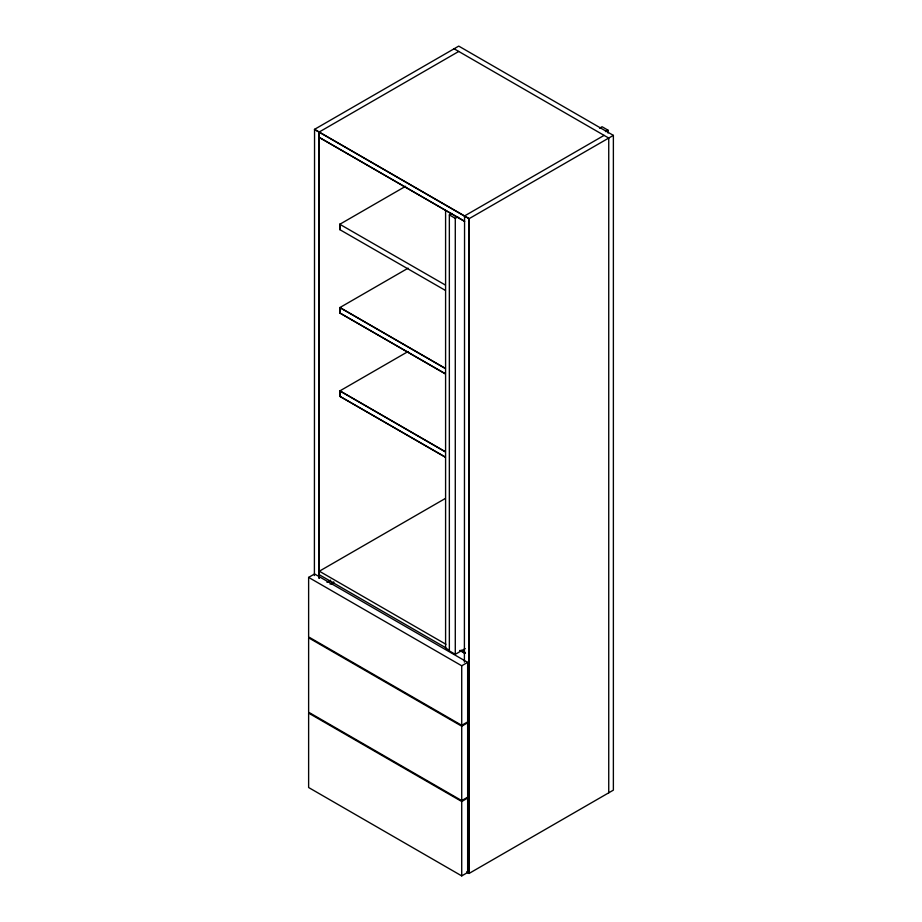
<?xml version="1.0" encoding="UTF-8"?>
<svg xmlns="http://www.w3.org/2000/svg" width="922" height="922" viewBox="0 0 922 922"><rect width="100%" height="100%" fill="white"/><g stroke="black" fill="none" stroke-linecap="round" stroke-linejoin="round"><path stroke-width="1.38" d="M458.73 51.459L319.035 132.111L319.035 578.198M445.43 290.43L339.815 229.636L339.815 224.276L405.622 186.29M339.815 229.636L339.964 224.196M465.207 648.592L455.284 654.332L449.348 650.909L449.348 214.907L451.838 213.466M599.577 128.17L602.066 126.74L607.99 130.163L607.99 133.033M449.348 214.907L455.284 218.33L457.761 216.889M605.5 131.592L607.99 130.163M464.4 216.036L604.094 135.384M613.372 135.384L458.73 46.1L314.402 129.426L469.044 218.71L613.372 135.384L613.372 790.131L469.044 873.457L466.716 872.12M445.268 373.848L339.815 312.973L339.815 307.614L408.1 268.187M339.815 312.973L445.43 373.767M445.268 457.185L339.815 396.299L339.815 390.94L408.1 351.513M339.815 396.299L445.43 457.093M308.628 577.391L314.552 573.968L467.65 662.365L467.65 721.891L461.726 725.303L308.628 636.918L308.628 577.391L461.726 665.788L467.65 662.365M445.176 498.56L319.346 571.202L445.902 644.271M326.953 582.289L330.675 580.145M330.041 584.075L333.764 581.932M331.286 583.96L333.764 582.52M461.726 726.202L467.65 722.779L467.65 797.184L461.726 800.607L308.628 712.21L308.628 637.817L461.726 726.202L461.726 800.607M461.726 801.495L467.65 798.072L467.65 872.477L461.726 875.9L308.628 787.515L308.628 713.109L461.726 801.495L461.726 875.9M454.097 48.774L608.739 138.058L608.739 792.805M339.815 224.276L445.43 285.071M445.43 368.408L339.964 307.522L339.964 312.881M339.815 307.614L445.268 368.5M445.43 451.734L339.964 390.847L339.964 396.206M339.815 390.94L445.268 451.826M461.357 650.217L465.08 652.373M460.113 650.39L465.08 653.26M459.963 650.483L464.93 653.352M319.346 574.775L445.902 647.843M449.072 650.033L445.591 648.016L445.591 210.527M466.878 872.028L469.194 873.376L469.194 218.618L314.552 129.345L314.402 575.524M469.044 218.71L469.044 873.457M464.561 215.944L464.4 662.123M461.726 665.788L461.726 725.303M455.284 218.33L455.284 654.332M319.196 132.019L319.196 578.106M319.196 137.378L464.561 221.303L319.196 137.378"/></g></svg>
